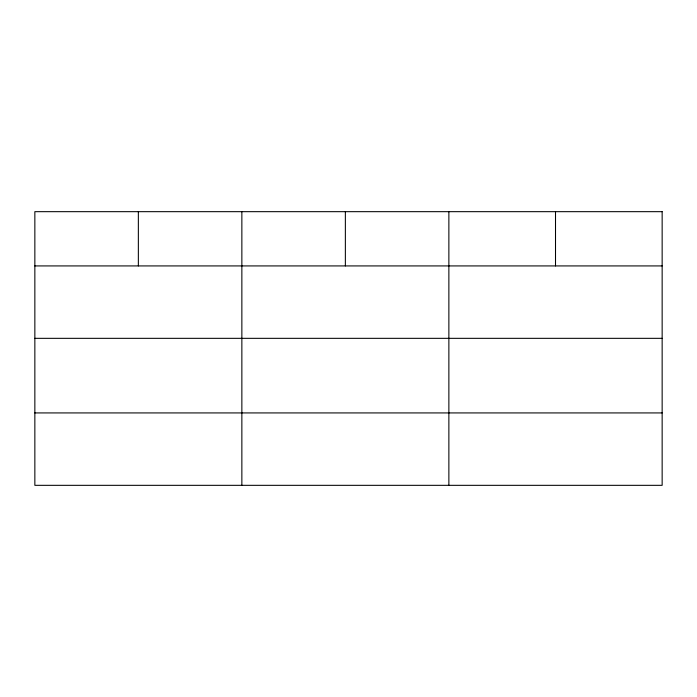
<?xml version="1.0" encoding="UTF-8"?>
<svg xmlns="http://www.w3.org/2000/svg" width="697" height="697" viewBox="0 0 697 697"><rect width="100%" height="100%" fill="white"/><g stroke="black" fill="none" stroke-linecap="round" stroke-linejoin="round"><path stroke-width="1.05" d="M34.85 265.923L662.15 265.923M34.85 338.333L662.15 338.333M34.85 412.929L662.15 412.929M555.509 211.67L555.509 265.923M448.868 211.67L448.868 485.33M345.363 211.67L345.363 265.923M241.859 211.67L241.859 485.33M138.355 211.67L138.355 265.923M662.15 211.67L34.85 211.67L34.85 485.33L662.15 485.33L662.15 211.67"/></g></svg>
